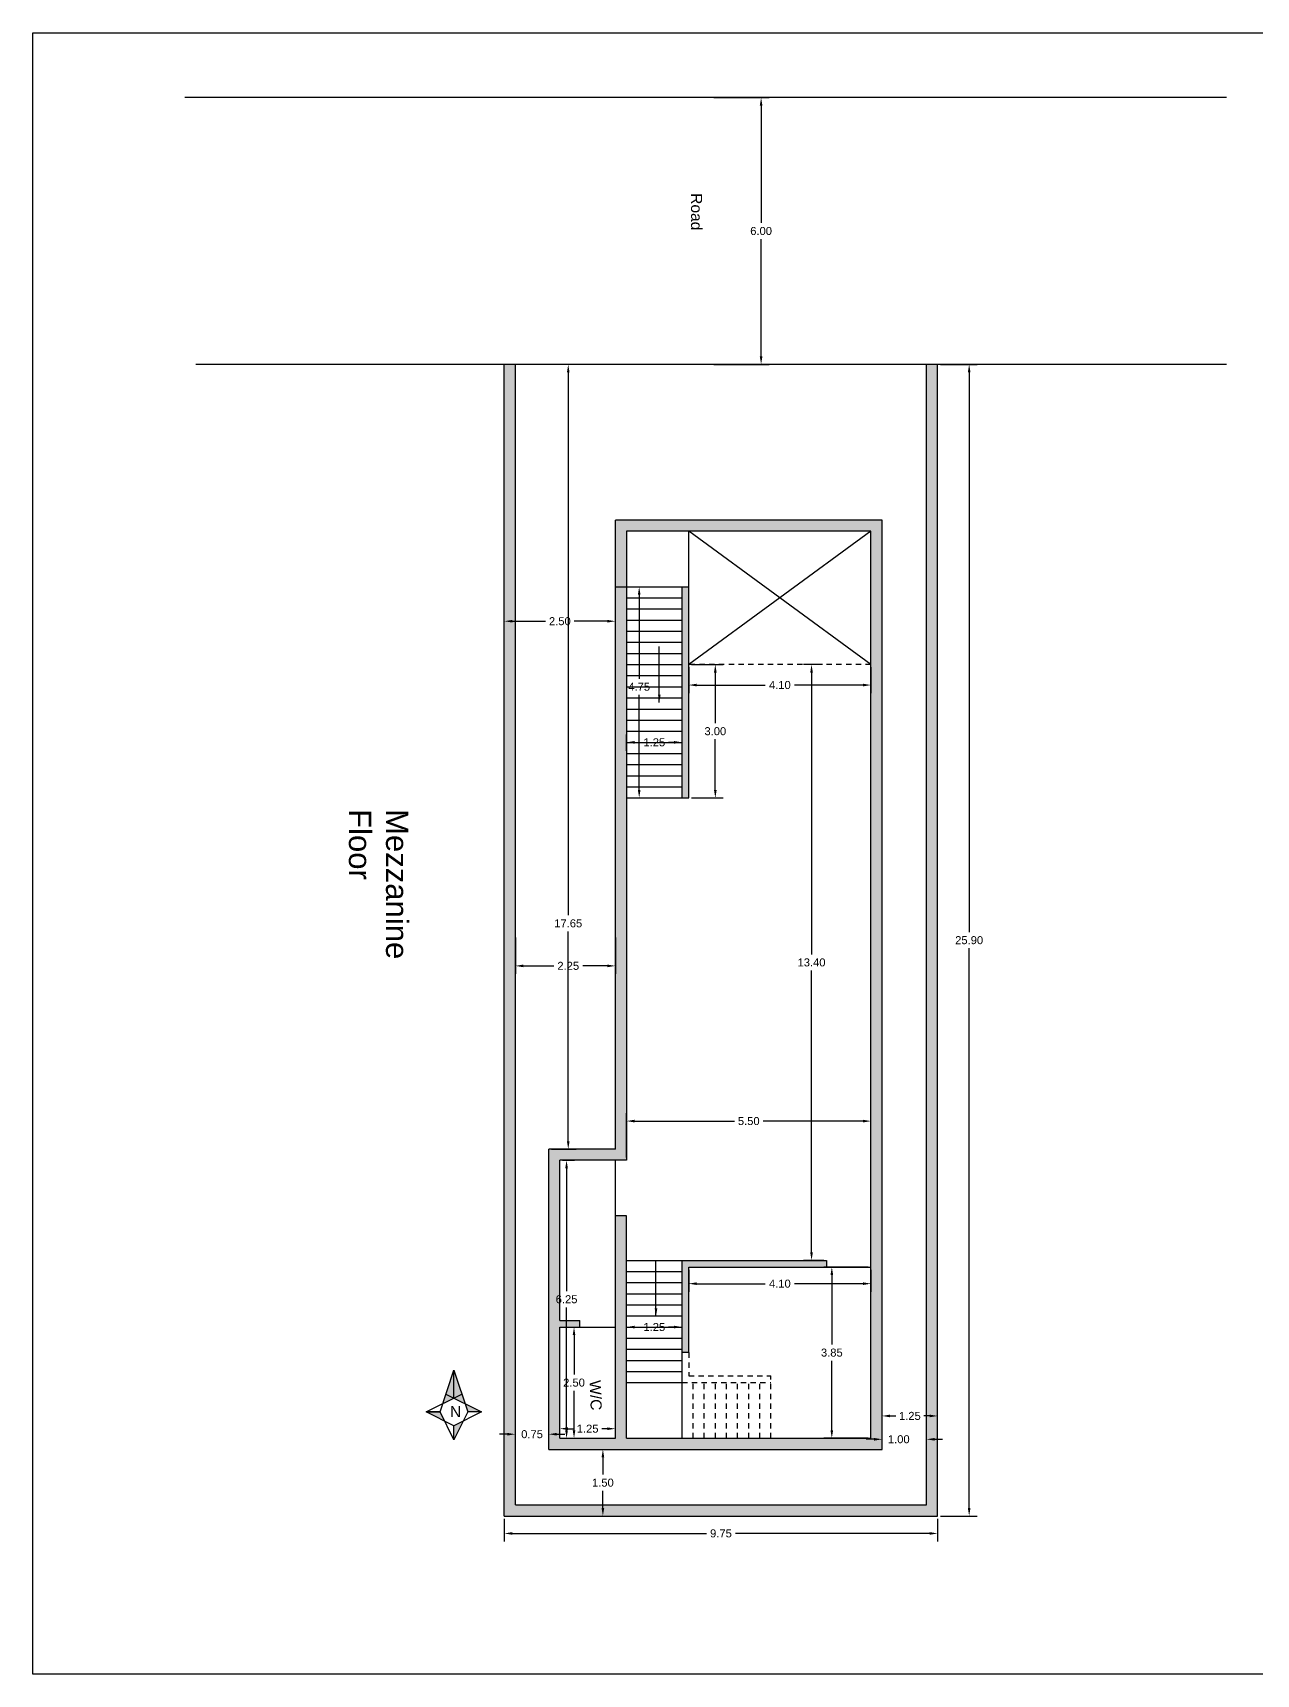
# Model space of a CAD drawing. Header units: millimetres. Extents: x 2239 to 2300, y 1619 to 1767.
# Drawn here: x 2239.02 to 2266.54, y 1686.23 to 1723.15 of the extents above; entities that cross this region are included whole.
import ezdxf

# ---------------------------------------------------------------- set-up
doc = ezdxf.new("R2010")
doc.units = ezdxf.units.MM
doc.header["$LTSCALE"] = 0.01
doc.header["$MEASUREMENT"] = 0
doc.linetypes.add('ACAD_ISO02W100', pattern=[15, 12, -3])
doc.styles.get("Standard").update_dxf_attribs({"font": 'arial.ttf'})
doc.dimstyles.get("Standard").update_dxf_attribs({"dimtxt": 0.18, "dimasz": 0.18, "dimexe": 0.18, "dimexo": 0.0625, "dimgap": 0.09, "dimtad": 0, "dimtih": 1, "dimtoh": 1, "dimzin": 0, "dimdsep": 46, "dimtxsty": 'Standard', "dimcen": 0.09, "dimadec": 0, "dimazin": 0, "dimtfac": 1, "dimtofl": 0, "dimtmove": 0, "dimatfit": 3, "dimfxl": 1, "dimtolj": 1, "dimtzin": 0, "dimarcsym": 0})

# ---------------------------------------------------------------- blocks, each defined once
blk = doc.blocks.new('*D1178')
at = {"color": 0, "linetype": 'Continuous', "lineweight": -2, "transparency": 16777216}
for p, q in [((2249.878, 1691.351), (2249.878, 1691.808)), ((2250.628, 1691.351), (2250.628, 1691.808)), ((2249.698, 1691.628), (2249.518, 1691.628)), ((2250.808, 1691.628), (2250.988, 1691.628))]:
    blk.add_line(p, q, dxfattribs=at)
at = {"color": 0, "linetype": 'Continuous', "transparency": 16777216}
for points in [[(2249.698, 1691.658), (2249.698, 1691.598), (2249.878, 1691.628)], [(2250.808, 1691.658), (2250.808, 1691.598), (2250.628, 1691.628)]]:
    blk.add_solid(points, dxfattribs=at)
at = {"layer": 'Defpoints', "color": 0, "linetype": 'Continuous', "transparency": 16777216}
for p in [(2249.878, 1691.628), (2249.878, 1691.288), (2250.628, 1691.288)]:
    blk.add_point(p, dxfattribs=at)
at = {"color": 0, "linetype": 'Continuous', "transparency": 16777216, "insert": (2250.253, 1691.628), "char_height": 0.18, "attachment_point": 5}
blk.add_mtext('\\A1;0.75', dxfattribs=at)
blk = doc.blocks.new('*D1179')
at = {"color": 0, "linetype": 'Continuous', "lineweight": -2, "transparency": 16777216}
for p, q in [((2251.141, 1691.288), (2252.026, 1691.288)), ((2251.846, 1691.108), (2251.846, 1690.72)), ((2251.846, 1689.968), (2251.846, 1690.356)), ((2251.691, 1689.788), (2252.026, 1689.788))]:
    blk.add_line(p, q, dxfattribs=at)
at = {"color": 0, "linetype": 'Continuous', "transparency": 16777216}
for points in [[(2251.816, 1691.108), (2251.876, 1691.108), (2251.846, 1691.288)], [(2251.816, 1689.968), (2251.876, 1689.968), (2251.846, 1689.788)]]:
    blk.add_solid(points, dxfattribs=at)
at = {"layer": 'Defpoints', "color": 0, "linetype": 'Continuous', "transparency": 16777216}
for p in [(2251.078, 1691.288), (2251.628, 1689.788), (2251.846, 1689.788)]:
    blk.add_point(p, dxfattribs=at)
at = {"color": 0, "linetype": 'Continuous', "transparency": 16777216, "insert": (2251.846, 1690.538), "char_height": 0.18, "attachment_point": 5}
blk.add_mtext('\\A1;1.50', dxfattribs=at)
blk = doc.blocks.new('*D1180')
at = {"color": 0, "linetype": 'Continuous', "lineweight": -2, "transparency": 16777216}
for p, q in [((2257.948, 1691.514), (2257.768, 1691.514)), ((2258.128, 1691.351), (2258.128, 1691.694)), ((2259.128, 1691.351), (2259.128, 1691.694)), ((2259.308, 1691.514), (2259.488, 1691.514))]:
    blk.add_line(p, q, dxfattribs=at)
at = {"color": 0, "linetype": 'Continuous', "transparency": 16777216}
for points in [[(2257.948, 1691.544), (2257.948, 1691.484), (2258.128, 1691.514)], [(2259.308, 1691.544), (2259.308, 1691.484), (2259.128, 1691.514)]]:
    blk.add_solid(points, dxfattribs=at)
at = {"layer": 'Defpoints', "color": 0, "linetype": 'Continuous', "transparency": 16777216}
for p in [(2259.128, 1691.514), (2258.128, 1691.288), (2259.128, 1691.288)]:
    blk.add_point(p, dxfattribs=at)
at = {"color": 0, "linetype": 'Continuous', "transparency": 16777216, "insert": (2258.503, 1691.514), "char_height": 0.18, "attachment_point": 5}
blk.add_mtext('\\A1;1.00', dxfattribs=at)
blk = doc.blocks.new('*D1188')
at = {"color": 0, "linetype": 'Continuous', "lineweight": -2, "transparency": 16777216}
for p, q in [((2249.628, 1689.726), (2249.628, 1689.217)), ((2259.378, 1689.726), (2259.378, 1689.217)), ((2249.808, 1689.397), (2254.179, 1689.397)), ((2259.198, 1689.397), (2254.828, 1689.397))]:
    blk.add_line(p, q, dxfattribs=at)
at = {"color": 0, "linetype": 'Continuous', "transparency": 16777216}
for points in [[(2249.808, 1689.427), (2249.808, 1689.367), (2249.628, 1689.397)], [(2259.198, 1689.427), (2259.198, 1689.367), (2259.378, 1689.397)]]:
    blk.add_solid(points, dxfattribs=at)
at = {"layer": 'Defpoints', "color": 0, "linetype": 'Continuous', "transparency": 16777216}
for p in [(2249.628, 1689.788), (2259.378, 1689.788), (2249.628, 1689.397)]:
    blk.add_point(p, dxfattribs=at)
at = {"color": 0, "linetype": 'Continuous', "transparency": 16777216, "insert": (2254.503, 1689.397), "char_height": 0.18, "attachment_point": 5}
blk.add_mtext('\\A1;9.75', dxfattribs=at)
blk = doc.blocks.new('*D1189')
at = {"color": 0, "linetype": 'Continuous', "lineweight": -2, "transparency": 16777216}
for p, q in [((2259.441, 1715.688), (2260.267, 1715.688)), ((2260.087, 1715.508), (2260.087, 1702.92)), ((2260.087, 1689.968), (2260.087, 1702.556)), ((2259.441, 1689.788), (2260.267, 1689.788))]:
    blk.add_line(p, q, dxfattribs=at)
at = {"color": 0, "linetype": 'Continuous', "transparency": 16777216}
for points in [[(2260.057, 1715.508), (2260.117, 1715.508), (2260.087, 1715.688)], [(2260.057, 1689.968), (2260.117, 1689.968), (2260.087, 1689.788)]]:
    blk.add_solid(points, dxfattribs=at)
at = {"layer": 'Defpoints', "color": 0, "linetype": 'Continuous', "transparency": 16777216}
for p in [(2259.378, 1715.688), (2260.087, 1715.688), (2259.378, 1689.788)]:
    blk.add_point(p, dxfattribs=at)
at = {"color": 0, "linetype": 'Continuous', "transparency": 16777216, "insert": (2260.087, 1702.738), "char_height": 0.18, "attachment_point": 5}
blk.add_mtext('\\A1;25.90', dxfattribs=at)
blk = doc.blocks.new('*D1181')
at = {"color": 0, "linetype": 'Continuous', "lineweight": -2, "transparency": 16777216}
for p, q in [((2249.628, 1709.751), (2249.628, 1710.092)), ((2249.808, 1709.912), (2250.553, 1709.912)), ((2251.948, 1709.912), (2251.203, 1709.912)), ((2252.128, 1709.751), (2252.128, 1710.092))]:
    blk.add_line(p, q, dxfattribs=at)
at = {"color": 0, "linetype": 'Continuous', "transparency": 16777216}
for points in [[(2249.808, 1709.942), (2249.808, 1709.882), (2249.628, 1709.912)], [(2251.948, 1709.942), (2251.948, 1709.882), (2252.128, 1709.912)]]:
    blk.add_solid(points, dxfattribs=at)
at = {"layer": 'Defpoints', "color": 0, "linetype": 'Continuous', "transparency": 16777216}
for p in [(2249.628, 1709.912), (2249.628, 1709.688), (2252.128, 1709.688)]:
    blk.add_point(p, dxfattribs=at)
at = {"color": 0, "linetype": 'Continuous', "transparency": 16777216, "insert": (2250.878, 1709.912), "char_height": 0.18, "attachment_point": 5}
blk.add_mtext('\\A1;2.50', dxfattribs=at)
blk = doc.blocks.new('*D1182')
at = {"color": 0, "linetype": 'Continuous', "lineweight": -2, "transparency": 16777216}
for p, q in [((2252.378, 1707.001), (2252.378, 1707.368)), ((2253.628, 1707.001), (2253.628, 1707.368)), ((2252.558, 1707.188), (2252.687, 1707.188)), ((2253.448, 1707.188), (2253.319, 1707.188))]:
    blk.add_line(p, q, dxfattribs=at)
at = {"color": 0, "linetype": 'Continuous', "transparency": 16777216}
for points in [[(2252.558, 1707.218), (2252.558, 1707.158), (2252.378, 1707.188)], [(2253.448, 1707.218), (2253.448, 1707.158), (2253.628, 1707.188)]]:
    blk.add_solid(points, dxfattribs=at)
at = {"layer": 'Defpoints', "color": 0, "linetype": 'Continuous', "transparency": 16777216}
for p in [(2252.378, 1706.938), (2253.628, 1707.188), (2253.628, 1706.938)]:
    blk.add_point(p, dxfattribs=at)
at = {"color": 0, "linetype": 'Continuous', "transparency": 16777216, "insert": (2253.003, 1707.188), "char_height": 0.18, "attachment_point": 5}
blk.add_mtext('\\A1;1.25', dxfattribs=at)
blk = doc.blocks.new('*D1183')
at = {"color": 0, "linetype": 'Continuous', "lineweight": -2, "transparency": 16777216}
for p, q in [((2252.58, 1710.688), (2252.843, 1710.688)), ((2252.663, 1710.508), (2252.663, 1708.62)), ((2252.663, 1706.118), (2252.663, 1708.257)), ((2252.441, 1705.938), (2252.843, 1705.938))]:
    blk.add_line(p, q, dxfattribs=at)
at = {"color": 0, "linetype": 'Continuous', "transparency": 16777216}
for points in [[(2252.633, 1710.508), (2252.693, 1710.508), (2252.663, 1710.688)], [(2252.633, 1706.118), (2252.693, 1706.118), (2252.663, 1705.938)]]:
    blk.add_solid(points, dxfattribs=at)
at = {"layer": 'Defpoints', "color": 0, "linetype": 'Continuous', "transparency": 16777216}
for p in [(2252.517, 1710.688), (2252.378, 1705.938), (2252.663, 1705.938)]:
    blk.add_point(p, dxfattribs=at)
at = {"color": 0, "linetype": 'Continuous', "transparency": 16777216, "insert": (2252.663, 1708.438), "char_height": 0.18, "attachment_point": 5}
blk.add_mtext('\\A1;4.75', dxfattribs=at)
blk = doc.blocks.new('*D1184')
at = {"color": 0, "linetype": 'Continuous', "lineweight": -2, "transparency": 16777216}
for p, q in [((2251.579, 1715.688), (2250.887, 1715.688)), ((2251.067, 1715.508), (2251.067, 1703.298)), ((2251.067, 1698.218), (2251.067, 1702.935)), ((2250.691, 1698.038), (2251.247, 1698.038))]:
    blk.add_line(p, q, dxfattribs=at)
at = {"color": 0, "linetype": 'Continuous', "transparency": 16777216}
for points in [[(2251.037, 1715.508), (2251.097, 1715.508), (2251.067, 1715.688)], [(2251.037, 1698.218), (2251.097, 1698.218), (2251.067, 1698.038)]]:
    blk.add_solid(points, dxfattribs=at)
at = {"layer": 'Defpoints', "color": 0, "linetype": 'Continuous', "transparency": 16777216}
for p in [(2251.067, 1715.688), (2251.641, 1715.688), (2250.628, 1698.038)]:
    blk.add_point(p, dxfattribs=at)
at = {"color": 0, "linetype": 'Continuous', "transparency": 16777216, "insert": (2251.067, 1703.117), "char_height": 0.18, "attachment_point": 5}
blk.add_mtext('\\A1;17.65', dxfattribs=at)
blk = doc.blocks.new('*D1190')
at = {"color": 0, "linetype": 'Continuous', "lineweight": -2, "transparency": 16777216}
for p, q in [((2250.878, 1691.601), (2250.878, 1691.932)), ((2251.058, 1691.752), (2251.187, 1691.752)), ((2251.948, 1691.752), (2251.819, 1691.752)), ((2252.128, 1691.601), (2252.128, 1691.932))]:
    blk.add_line(p, q, dxfattribs=at)
at = {"color": 0, "linetype": 'Continuous', "transparency": 16777216}
for points in [[(2251.058, 1691.782), (2251.058, 1691.722), (2250.878, 1691.752)], [(2251.948, 1691.782), (2251.948, 1691.722), (2252.128, 1691.752)]]:
    blk.add_solid(points, dxfattribs=at)
at = {"layer": 'Defpoints', "color": 0, "linetype": 'Continuous', "transparency": 16777216}
for p in [(2250.878, 1691.752), (2250.878, 1691.538), (2252.128, 1691.538)]:
    blk.add_point(p, dxfattribs=at)
at = {"color": 0, "linetype": 'Continuous', "transparency": 16777216, "insert": (2251.503, 1691.752), "char_height": 0.18, "attachment_point": 5}
blk.add_mtext('\\A1;1.25', dxfattribs=at)
blk = doc.blocks.new('*D1185')
at = {"color": 0, "linetype": 'Continuous', "lineweight": -2, "transparency": 16777216}
for p, q in [((2250.941, 1697.788), (2251.209, 1697.788)), ((2251.029, 1697.608), (2251.029, 1694.845)), ((2251.029, 1691.718), (2251.029, 1694.481)), ((2250.941, 1691.538), (2251.209, 1691.538))]:
    blk.add_line(p, q, dxfattribs=at)
at = {"color": 0, "linetype": 'Continuous', "transparency": 16777216}
for points in [[(2250.999, 1697.608), (2251.059, 1697.608), (2251.029, 1697.788)], [(2250.999, 1691.718), (2251.059, 1691.718), (2251.029, 1691.538)]]:
    blk.add_solid(points, dxfattribs=at)
at = {"layer": 'Defpoints', "color": 0, "linetype": 'Continuous', "transparency": 16777216}
for p in [(2250.878, 1697.788), (2251.029, 1697.788), (2250.878, 1691.538)]:
    blk.add_point(p, dxfattribs=at)
at = {"color": 0, "linetype": 'Continuous', "transparency": 16777216, "insert": (2251.029, 1694.663), "char_height": 0.18, "attachment_point": 5}
blk.add_mtext('\\A1;6.25', dxfattribs=at)
blk = doc.blocks.new('*D1186')
at = {"color": 0, "lineweight": -2, "transparency": 16777216}
for p, q in [((2258.128, 1691.351), (2258.128, 1692.219)), ((2259.378, 1691.351), (2259.378, 1692.219)), ((2258.308, 1692.039), (2258.437, 1692.039)), ((2259.198, 1692.039), (2259.069, 1692.039))]:
    blk.add_line(p, q, dxfattribs=at)
at = {"color": 0, "transparency": 16777216}
for points in [[(2258.308, 1692.069), (2258.308, 1692.009), (2258.128, 1692.039)], [(2259.198, 1692.069), (2259.198, 1692.009), (2259.378, 1692.039)]]:
    blk.add_solid(points, dxfattribs=at)
at = {"layer": 'Defpoints', "color": 0, "transparency": 16777216}
for p in [(2259.378, 1692.039), (2258.128, 1691.288), (2259.378, 1691.288)]:
    blk.add_point(p, dxfattribs=at)
at = {"color": 0, "transparency": 16777216, "insert": (2258.753, 1692.039), "char_height": 0.18, "attachment_point": 5}
blk.add_mtext('\\A1;1.25', dxfattribs=at)
blk = doc.blocks.new('*D1191')
at = {"color": 0, "lineweight": -2, "transparency": 16777216}
for p, q in [((2249.878, 1702.801), (2249.878, 1701.981)), ((2252.128, 1702.801), (2252.128, 1701.981)), ((2250.058, 1702.161), (2250.741, 1702.161)), ((2251.948, 1702.161), (2251.393, 1702.161))]:
    blk.add_line(p, q, dxfattribs=at)
at = {"color": 0, "transparency": 16777216}
for points in [[(2250.058, 1702.191), (2250.058, 1702.131), (2249.878, 1702.161)], [(2251.948, 1702.191), (2251.948, 1702.131), (2252.128, 1702.161)]]:
    blk.add_solid(points, dxfattribs=at)
at = {"layer": 'Defpoints', "color": 0, "transparency": 16777216}
for p in [(2249.878, 1702.863), (2252.128, 1702.863), (2252.128, 1702.161)]:
    blk.add_point(p, dxfattribs=at)
at = {"color": 0, "transparency": 16777216, "insert": (2251.067, 1702.161), "char_height": 0.18, "attachment_point": 5}
blk.add_mtext('\\A1;2.25', dxfattribs=at)
blk = doc.blocks.new('*D1192')
at = {"color": 0, "lineweight": -2, "transparency": 16777216}
for p, q in [((2250.941, 1694.038), (2251.377, 1694.038)), ((2251.197, 1693.858), (2251.197, 1692.97)), ((2251.197, 1691.718), (2251.197, 1692.606)), ((2250.941, 1691.538), (2251.377, 1691.538))]:
    blk.add_line(p, q, dxfattribs=at)
at = {"color": 0, "transparency": 16777216}
for points in [[(2251.167, 1693.858), (2251.227, 1693.858), (2251.197, 1694.038)], [(2251.167, 1691.718), (2251.227, 1691.718), (2251.197, 1691.538)]]:
    blk.add_solid(points, dxfattribs=at)
at = {"layer": 'Defpoints', "color": 0, "transparency": 16777216}
for p in [(2250.878, 1694.038), (2250.878, 1691.538), (2251.197, 1691.538)]:
    blk.add_point(p, dxfattribs=at)
at = {"color": 0, "transparency": 16777216, "insert": (2251.197, 1692.788), "char_height": 0.18, "attachment_point": 5}
blk.add_mtext('\\A1;2.50', dxfattribs=at)
blk = doc.blocks.new('*D1193')
at = {"color": 0, "lineweight": -2, "transparency": 16777216}
for p, q in [((2253.778, 1708.876), (2253.778, 1708.297)), ((2257.878, 1708.876), (2257.878, 1708.297)), ((2253.958, 1708.477), (2255.501, 1708.477)), ((2257.698, 1708.477), (2256.155, 1708.477))]:
    blk.add_line(p, q, dxfattribs=at)
at = {"color": 0, "transparency": 16777216}
for points in [[(2253.958, 1708.507), (2253.958, 1708.447), (2253.778, 1708.477)], [(2257.698, 1708.507), (2257.698, 1708.447), (2257.878, 1708.477)]]:
    blk.add_solid(points, dxfattribs=at)
at = {"layer": 'Defpoints', "color": 0, "transparency": 16777216}
for p in [(2253.778, 1708.938), (2257.878, 1708.938), (2257.878, 1708.477)]:
    blk.add_point(p, dxfattribs=at)
at = {"color": 0, "transparency": 16777216, "insert": (2255.828, 1708.477), "char_height": 0.18, "attachment_point": 5}
blk.add_mtext('\\A1;4.10', dxfattribs=at)
blk = doc.blocks.new('*D1187')
at = {"color": 0, "linetype": 'Continuous', "lineweight": -2, "transparency": 16777216}
for p, q in [((2252.378, 1693.851), (2252.378, 1694.218)), ((2252.558, 1694.038), (2252.687, 1694.038)), ((2253.448, 1694.038), (2253.319, 1694.038)), ((2253.628, 1693.851), (2253.628, 1694.218))]:
    blk.add_line(p, q, dxfattribs=at)
at = {"color": 0, "linetype": 'Continuous', "transparency": 16777216}
for points in [[(2252.558, 1694.068), (2252.558, 1694.008), (2252.378, 1694.038)], [(2253.448, 1694.068), (2253.448, 1694.008), (2253.628, 1694.038)]]:
    blk.add_solid(points, dxfattribs=at)
at = {"layer": 'Defpoints', "color": 0, "linetype": 'Continuous', "transparency": 16777216}
for p in [(2253.628, 1694.038), (2252.378, 1693.788), (2253.628, 1693.788)]:
    blk.add_point(p, dxfattribs=at)
at = {"color": 0, "linetype": 'Continuous', "transparency": 16777216, "insert": (2253.003, 1694.038), "char_height": 0.18, "attachment_point": 5}
blk.add_mtext('\\A1;1.25', dxfattribs=at)
blk = doc.blocks.new('*D1194')
at = {"color": 0, "lineweight": -2, "transparency": 16777216}
for p, q in [((2253.841, 1708.938), (2254.556, 1708.938)), ((2254.376, 1708.758), (2254.376, 1707.62)), ((2254.376, 1706.118), (2254.376, 1707.256)), ((2253.841, 1705.938), (2254.556, 1705.938))]:
    blk.add_line(p, q, dxfattribs=at)
at = {"color": 0, "transparency": 16777216}
for points in [[(2254.346, 1708.758), (2254.406, 1708.758), (2254.376, 1708.938)], [(2254.346, 1706.118), (2254.406, 1706.118), (2254.376, 1705.938)]]:
    blk.add_solid(points, dxfattribs=at)
at = {"layer": 'Defpoints', "color": 0, "transparency": 16777216}
for p in [(2253.778, 1708.938), (2254.376, 1708.938), (2253.778, 1705.938)]:
    blk.add_point(p, dxfattribs=at)
at = {"color": 0, "transparency": 16777216, "insert": (2254.376, 1707.438), "char_height": 0.18, "attachment_point": 5}
blk.add_mtext('\\A1;3.00', dxfattribs=at)
blk = doc.blocks.new('*D1195')
at = {"color": 0, "lineweight": -2, "transparency": 16777216}
for p, q in [((2252.378, 1697.851), (2252.378, 1698.85)), ((2257.878, 1697.851), (2257.878, 1698.85)), ((2252.558, 1698.67), (2254.805, 1698.67)), ((2257.698, 1698.67), (2255.452, 1698.67))]:
    blk.add_line(p, q, dxfattribs=at)
at = {"color": 0, "transparency": 16777216}
for points in [[(2252.558, 1698.7), (2252.558, 1698.64), (2252.378, 1698.67)], [(2257.698, 1698.7), (2257.698, 1698.64), (2257.878, 1698.67)]]:
    blk.add_solid(points, dxfattribs=at)
at = {"layer": 'Defpoints', "color": 0, "transparency": 16777216}
for p in [(2257.878, 1698.67), (2252.378, 1697.788), (2257.878, 1697.788)]:
    blk.add_point(p, dxfattribs=at)
at = {"color": 0, "transparency": 16777216, "insert": (2255.128, 1698.67), "char_height": 0.18, "attachment_point": 5}
blk.add_mtext('\\A1;5.50', dxfattribs=at)
blk = doc.blocks.new('*D1196')
at = {"color": 0, "lineweight": -2, "transparency": 16777216}
for p, q in [((2256.785, 1708.938), (2256.361, 1708.938)), ((2256.541, 1708.758), (2256.541, 1702.42)), ((2256.541, 1695.718), (2256.541, 1702.056)), ((2256.816, 1695.538), (2256.361, 1695.538))]:
    blk.add_line(p, q, dxfattribs=at)
at = {"color": 0, "transparency": 16777216}
for points in [[(2256.511, 1708.758), (2256.571, 1708.758), (2256.541, 1708.938)], [(2256.511, 1695.718), (2256.571, 1695.718), (2256.541, 1695.538)]]:
    blk.add_solid(points, dxfattribs=at)
at = {"layer": 'Defpoints', "color": 0, "transparency": 16777216}
for p in [(2256.848, 1708.938), (2256.541, 1695.538), (2256.878, 1695.538)]:
    blk.add_point(p, dxfattribs=at)
at = {"color": 0, "transparency": 16777216, "insert": (2256.541, 1702.238), "char_height": 0.18, "attachment_point": 5}
blk.add_mtext('\\A1;13.40', dxfattribs=at)
blk = doc.blocks.new('*D1197')
at = {"color": 0, "lineweight": -2, "transparency": 16777216}
for p, q in [((2257.816, 1695.388), (2256.817, 1695.388)), ((2256.997, 1695.208), (2256.997, 1693.645)), ((2256.997, 1691.718), (2256.997, 1693.281)), ((2257.816, 1691.538), (2256.817, 1691.538))]:
    blk.add_line(p, q, dxfattribs=at)
at = {"color": 0, "transparency": 16777216}
for points in [[(2256.967, 1695.208), (2257.027, 1695.208), (2256.997, 1695.388)], [(2256.967, 1691.718), (2257.027, 1691.718), (2256.997, 1691.538)]]:
    blk.add_solid(points, dxfattribs=at)
at = {"layer": 'Defpoints', "color": 0, "transparency": 16777216}
for p in [(2257.878, 1695.388), (2256.997, 1691.538), (2257.878, 1691.538)]:
    blk.add_point(p, dxfattribs=at)
at = {"color": 0, "transparency": 16777216, "insert": (2256.997, 1693.463), "char_height": 0.18, "attachment_point": 5}
blk.add_mtext('\\A1;3.85', dxfattribs=at)
blk = doc.blocks.new('*D1198')
at = {"color": 0, "lineweight": -2, "transparency": 16777216}
for p, q in [((2253.778, 1695.326), (2253.778, 1694.834)), ((2257.878, 1695.326), (2257.878, 1694.834)), ((2253.958, 1695.014), (2255.501, 1695.014)), ((2257.698, 1695.014), (2256.155, 1695.014))]:
    blk.add_line(p, q, dxfattribs=at)
at = {"color": 0, "transparency": 16777216}
for points in [[(2253.958, 1695.044), (2253.958, 1694.984), (2253.778, 1695.014)], [(2257.698, 1695.044), (2257.698, 1694.984), (2257.878, 1695.014)]]:
    blk.add_solid(points, dxfattribs=at)
at = {"layer": 'Defpoints', "color": 0, "transparency": 16777216}
for p in [(2253.778, 1695.388), (2257.878, 1695.388), (2253.778, 1695.014)]:
    blk.add_point(p, dxfattribs=at)
at = {"color": 0, "transparency": 16777216, "insert": (2255.828, 1695.014), "char_height": 0.18, "attachment_point": 5}
blk.add_mtext('\\A1;4.10', dxfattribs=at)
blk = doc.blocks.new('*D1199')
at = {"color": 0, "lineweight": -2, "transparency": 16777216}
for p, q in [((2254.346, 1721.688), (2255.586, 1721.688)), ((2255.406, 1721.508), (2255.406, 1718.87)), ((2255.406, 1715.868), (2255.406, 1718.506)), ((2254.346, 1715.688), (2255.586, 1715.688))]:
    blk.add_line(p, q, dxfattribs=at)
at = {"color": 0, "transparency": 16777216}
for points in [[(2255.376, 1721.508), (2255.436, 1721.508), (2255.406, 1721.688)], [(2255.376, 1715.868), (2255.436, 1715.868), (2255.406, 1715.688)]]:
    blk.add_solid(points, dxfattribs=at)
at = {"layer": 'Defpoints', "color": 0, "transparency": 16777216}
for p in [(2254.284, 1721.688), (2255.406, 1721.688), (2254.284, 1715.688)]:
    blk.add_point(p, dxfattribs=at)
at = {"color": 0, "transparency": 16777216, "insert": (2255.406, 1718.688), "char_height": 0.18, "attachment_point": 5}
blk.add_mtext('\\A1;6.00', dxfattribs=at)

msp = doc.modelspace()

# ---------------------------------------------------------------- hatches: boundary and pattern name
h = msp.add_hatch(color=256)
h.dxf.hatch_style = 1
h.paths.add_polyline_path([(2259.378, 1715.688), (2259.128, 1715.688), (2259.128, 1690.038), (2249.878, 1690.038), (2249.878, 1715.688), (2249.628, 1715.688), (2249.628, 1689.788), (2259.378, 1689.788)])
at = {"true_color": 0x4554a5}
h = msp.add_hatch(color=175, dxfattribs=at)
h.dxf.hatch_style = 1
h.paths.add_polyline_path([(2253.628, 1695.538), (2253.628, 1693.463), (2253.778, 1693.463), (2253.778, 1695.388), (2256.878, 1695.388), (2256.878, 1695.538)], flags=17)
h.paths.add_polyline_path([(2252.128, 1691.538), (2250.878, 1691.538), (2250.878, 1694.038), (2251.328, 1694.038), (2251.328, 1694.188), (2250.878, 1694.188), (2250.878, 1697.788), (2252.378, 1697.788), (2252.378, 1710.688), (2252.128, 1710.688), (2252.128, 1698.038), (2250.628, 1698.038), (2250.628, 1691.288), (2258.128, 1691.288), (2258.128, 1712.188), (2252.128, 1712.188), (2252.128, 1710.688), (2252.378, 1710.688), (2252.378, 1711.938), (2257.878, 1711.938), (2257.878, 1691.538), (2252.378, 1691.538), (2252.378, 1696.538), (2252.128, 1696.538)])
h.paths.add_polyline_path([(2253.778, 1710.688), (2253.628, 1710.688), (2253.628, 1705.938), (2253.778, 1705.938)], flags=17)
h.paths.add_polyline_path([(2251.403, 1692.899), (2251.435, 1692.096), (2251.95, 1692.116), (2251.918, 1692.919)], flags=25)
at = {"linetype": 'Continuous'}
h = msp.add_hatch(color=256, dxfattribs=at)
h.dxf.hatch_style = 1
h.paths.add_polyline_path([(2248.494, 1693.066), (2248.494, 1692.441), (2248.673, 1692.53)])
h.paths.add_polyline_path([(2248.494, 1693.066), (2248.316, 1692.53), (2248.494, 1692.441)])
h.paths.add_polyline_path([(2248.673, 1692.53), (2248.494, 1692.441), (2248.744, 1692.316)])
h.paths.add_polyline_path([(2248.494, 1692.441), (2248.316, 1692.53), (2248.244, 1692.316)])
h.paths.add_polyline_path([(2248.744, 1692.316), (2248.807, 1692.128), (2249.119, 1692.128)])
h.paths.add_polyline_path([(2248.703, 1691.92), (2248.494, 1691.816), (2248.494, 1691.503)])
h.paths.add_polyline_path([(2248.182, 1692.128), (2247.869, 1692.128), (2248.286, 1691.92)])

# ---------------------------------------------------------------- linework, layer by layer
for p, q in [((2265.878, 1721.688), (2242.442, 1721.688)), ((2265.878, 1715.688), (2242.689, 1715.688)), ((2249.628, 1689.788), (2249.628, 1715.688)), ((2249.878, 1690.038), (2249.878, 1715.688)), ((2259.128, 1690.038), (2259.128, 1715.688)), ((2259.378, 1689.788), (2259.378, 1715.688)), ((2249.878, 1690.038), (2259.128, 1690.038)), ((2249.628, 1689.788), (2259.378, 1689.788))]:
    msp.add_line(p, q)
at = {"color": 175, "linetype": 'Continuous', "true_color": 0x4554a5}
for p, q in [((2252.128, 1698.038), (2252.128, 1712.188)), ((2252.378, 1711.938), (2252.378, 1697.788)), ((2253.778, 1705.938), (2253.778, 1711.938)), ((2252.128, 1710.688), (2253.778, 1710.688)), ((2253.628, 1705.938), (2253.628, 1710.688)), ((2252.378, 1710.438), (2253.628, 1710.438)), ((2252.378, 1710.188), (2253.628, 1710.188)), ((2252.378, 1709.938), (2253.628, 1709.938)), ((2252.378, 1709.688), (2253.628, 1709.688)), ((2252.378, 1709.438), (2253.628, 1709.438)), ((2252.378, 1709.188), (2253.628, 1709.188)), ((2252.378, 1708.938), (2253.628, 1708.938)), ((2252.378, 1708.688), (2253.628, 1708.688)), ((2252.378, 1708.438), (2253.628, 1708.438)), ((2252.378, 1708.188), (2253.628, 1708.188)), ((2252.378, 1707.938), (2253.628, 1707.938)), ((2252.378, 1707.688), (2253.628, 1707.688)), ((2252.378, 1707.438), (2253.628, 1707.438)), ((2252.378, 1707.188), (2253.628, 1707.188)), ((2252.378, 1706.938), (2253.628, 1706.938)), ((2252.378, 1706.688), (2253.628, 1706.688)), ((2252.378, 1706.438), (2253.628, 1706.438)), ((2252.378, 1706.188), (2253.628, 1706.188)), ((2252.378, 1705.938), (2253.778, 1705.938)), ((2252.128, 1698.038), (2250.628, 1698.038)), ((2252.378, 1697.788), (2250.878, 1697.788)), ((2252.378, 1695.538), (2256.878, 1695.538)), ((2253.628, 1691.538), (2253.628, 1695.538)), ((2252.378, 1695.288), (2253.628, 1695.288)), ((2252.378, 1695.038), (2253.628, 1695.038)), ((2252.378, 1694.788), (2253.628, 1694.788)), ((2252.378, 1694.538), (2253.628, 1694.538)), ((2252.378, 1694.288), (2253.628, 1694.288)), ((2252.378, 1694.038), (2253.628, 1694.038)), ((2252.378, 1693.788), (2253.628, 1693.788)), ((2252.378, 1693.538), (2253.628, 1693.538)), ((2252.378, 1693.288), (2253.628, 1693.288)), ((2252.378, 1693.038), (2253.628, 1693.038)), ((2252.378, 1692.788), (2253.628, 1692.788)), ((2252.378, 1691.538), (2253.778, 1691.538))]:
    msp.add_line(p, q, dxfattribs=at)
at = {"color": 175, "true_color": 0x4554a5}
for p, q in [((2258.128, 1712.188), (2252.128, 1712.188)), ((2258.128, 1691.288), (2258.128, 1712.188)), ((2257.878, 1711.938), (2252.378, 1711.938)), ((2257.878, 1691.538), (2257.878, 1711.938)), ((2250.628, 1691.288), (2250.628, 1698.038)), ((2250.878, 1694.188), (2250.878, 1697.788)), ((2252.128, 1691.538), (2252.128, 1697.788)), ((2252.378, 1696.538), (2252.128, 1696.538)), ((2252.378, 1691.538), (2252.378, 1696.538)), ((2256.878, 1695.538), (2256.878, 1695.388)), ((2253.778, 1693.463), (2253.778, 1695.388)), ((2253.778, 1695.388), (2257.878, 1695.388)), ((2250.878, 1694.188), (2251.328, 1694.188)), ((2250.878, 1694.038), (2252.128, 1694.038)), ((2250.878, 1691.538), (2250.878, 1694.038)), ((2251.328, 1694.038), (2251.328, 1694.188)), ((2253.778, 1693.463), (2253.628, 1693.463)), ((2250.878, 1691.538), (2252.128, 1691.538)), ((2252.378, 1691.538), (2257.878, 1691.538)), ((2250.628, 1691.288), (2258.128, 1691.288))]:
    msp.add_line(p, q, dxfattribs=at)
at = {"color": 251, "true_color": 0x636466}
for p, q in [((2257.878, 1708.938), (2253.778, 1711.938)), ((2257.878, 1711.938), (2253.778, 1708.938))]:
    msp.add_line(p, q, dxfattribs=at)
at = {"color": 175, "linetype": 'ACAD_ISO02W100', "true_color": 0x4554a5}
for p, q in [((2257.878, 1708.938), (2253.778, 1708.938)), ((2253.778, 1693.463), (2253.778, 1692.938)), ((2253.778, 1692.938), (2255.628, 1692.938)), ((2255.628, 1691.538), (2255.628, 1692.938)), ((2253.628, 1692.788), (2255.628, 1692.788)), ((2253.878, 1691.538), (2253.878, 1692.788)), ((2254.128, 1691.538), (2254.128, 1692.788)), ((2254.378, 1691.538), (2254.378, 1692.788)), ((2254.628, 1691.538), (2254.628, 1692.788)), ((2254.878, 1691.538), (2254.878, 1692.788)), ((2255.128, 1691.538), (2255.128, 1692.788)), ((2255.378, 1691.538), (2255.378, 1692.788))]:
    msp.add_line(p, q, dxfattribs=at)
at = {"linetype": 'Continuous'}
for p, q in [((2248.182, 1692.128), (2248.494, 1693.066)), ((2248.494, 1692.441), (2248.494, 1693.066)), ((2248.494, 1693.066), (2248.807, 1692.128)), ((2247.869, 1692.128), (2248.673, 1692.53)), ((2248.316, 1692.53), (2249.119, 1692.128)), ((2248.182, 1692.128), (2247.869, 1692.128)), ((2247.869, 1692.128), (2248.182, 1692.128)), ((2248.494, 1691.816), (2247.869, 1692.128)), ((2248.494, 1691.503), (2248.182, 1692.128)), ((2249.119, 1692.128), (2248.494, 1691.816)), ((2248.807, 1692.128), (2248.494, 1691.503)), ((2249.119, 1692.128), (2248.807, 1692.128)), ((2248.494, 1691.503), (2248.494, 1691.816))]:
    msp.add_line(p, q, dxfattribs=at)
msp.add_lwpolyline([(2291.898, 1686.232), (2239.02, 1686.232), (2239.02, 1723.145), (2291.898, 1723.145)], close=True)

# ---------------------------------------------------------------- texts
at = {"color": 240, "linetype": 'Continuous', "true_color": 0xed1f24, "attachment_point": 1}
for s, insert, char_height, rotation in [('{\\C0;Road}', (2254.08, 1719.538), 0.25, 270), ('{\\C0;Mezzanine Floor }', (2247.467, 1705.687), 0.5, 270), ('{\\C0;W/C}', (2251.796, 1692.848), 0.25, 272.2804)]:
    msp.add_mtext_dynamic_manual_height_columns(s, width=4.4858, gutter_width=12.5, heights=[0], dxfattribs=dict(at, insert=insert, char_height=char_height, rotation=rotation))
at = {"linetype": 'Continuous', "insert": (2248.406, 1692.262), "char_height": 0.25, "attachment_point": 1}
msp.add_mtext_dynamic_manual_height_columns('N', width=0.24493, gutter_width=31.25, heights=[0], dxfattribs=at)

# ---------------------------------------------------------------- dimensions: what is measured, and where the dimension line sits
at = {"color": 251, "true_color": 0x636466}
for base, p1, p2, picture, middle in [((2255.406, 1721.688), (2254.284, 1715.688), (2254.284, 1721.688), '*D1199', (2255.406, 1718.688)), ((2254.376, 1708.938), (2253.778, 1705.938), (2253.778, 1708.938), '*D1194', (2254.376, 1707.438)), ((2256.541, 1695.538), (2256.848, 1708.938), (2256.878, 1695.538), '*D1196', (2256.541, 1702.238)), ((2256.997, 1691.538), (2257.878, 1695.388), (2257.878, 1691.538), '*D1197', (2256.997, 1693.463)), ((2251.197, 1691.538), (2250.878, 1694.038), (2250.878, 1691.538), '*D1192', (2251.197, 1692.788))]:
    dim = msp.add_linear_dim(base=base, p1=p1, p2=p2, angle=90, dimstyle='Standard', dxfattribs=at)
    dim.commit()
    dim.dimension.update_dxf_attribs({"geometry": picture, "text_midpoint": middle})
at = {"color": 251, "linetype": 'Continuous', "true_color": 0x636466}
for base, p1, p2, picture, middle in [((2251.067, 1715.688), (2250.628, 1698.038), (2251.641, 1715.688), '*D1184', (2251.067, 1703.117)), ((2252.663, 1705.938), (2252.517, 1710.688), (2252.378, 1705.938), '*D1183', (2252.663, 1708.438))]:
    dim = msp.add_linear_dim(base=base, p1=p1, p2=p2, angle=90, dimstyle='Standard', dxfattribs=at)
    dim.commit()
    dim.dimension.update_dxf_attribs({"geometry": picture, "text_midpoint": middle, "dimtype": 160})
for base, p1, p2, angle, picture, middle in [((2260.087, 1715.688), (2259.378, 1689.788), (2259.378, 1715.688), 90, '*D1189', (2260.087, 1702.738)), ((2253.628, 1707.188), (2252.378, 1706.938), (2253.628, 1706.938), 180, '*D1182', (2253.003, 1707.188)), ((2251.029, 1697.788), (2250.878, 1691.538), (2250.878, 1697.788), 90, '*D1185', (2251.029, 1694.663)), ((2253.628, 1694.038), (2252.378, 1693.788), (2253.628, 1693.788), 180, '*D1187', (2253.003, 1694.038)), ((2251.846, 1689.788), (2251.078, 1691.288), (2251.628, 1689.788), 90, '*D1179', (2251.846, 1690.538))]:
    dim = msp.add_linear_dim(base=base, p1=p1, p2=p2, angle=angle, dimstyle='Standard', dxfattribs=at)
    dim.commit()
    dim.dimension.update_dxf_attribs({"geometry": picture, "text_midpoint": middle})
for base, p1, p2, picture, middle in [((2249.628, 1709.912), (2252.128, 1709.688), (2249.628, 1709.688), '*D1181', (2250.878, 1709.912)), ((2249.878, 1691.628), (2250.628, 1691.288), (2249.878, 1691.288), '*D1178', (2250.253, 1691.628)), ((2250.878, 1691.752), (2252.128, 1691.538), (2250.878, 1691.538), '*D1190', (2251.503, 1691.752)), ((2249.628, 1689.397), (2259.378, 1689.788), (2249.628, 1689.788), '*D1188', (2254.503, 1689.397))]:
    dim = msp.add_linear_dim(base=base, p1=p1, p2=p2, dimstyle='Standard', dxfattribs=at)
    dim.commit()
    dim.dimension.update_dxf_attribs({"geometry": picture, "text_midpoint": middle})
at = {"color": 251, "true_color": 0x636466}
for base, p1, p2, picture, middle in [((2257.878, 1708.477), (2253.778, 1708.938), (2257.878, 1708.938), '*D1193', (2255.828, 1708.477)), ((2257.878, 1698.67), (2252.378, 1697.788), (2257.878, 1697.788), '*D1195', (2255.128, 1698.67)), ((2253.778, 1695.014), (2257.878, 1695.388), (2253.778, 1695.388), '*D1198', (2255.828, 1695.014)), ((2259.378, 1692.039), (2258.128, 1691.288), (2259.378, 1691.288), '*D1186', (2258.753, 1692.039))]:
    dim = msp.add_linear_dim(base=base, p1=p1, p2=p2, dimstyle='Standard', dxfattribs=at)
    dim.commit()
    dim.dimension.update_dxf_attribs({"geometry": picture, "text_midpoint": middle})
dim = msp.add_linear_dim(base=(2252.128, 1702.161), p1=(2249.878, 1702.863), p2=(2252.128, 1702.863), dimstyle='Standard', dxfattribs=at)
dim.commit()
dim.dimension.update_dxf_attribs({"geometry": '*D1191', "text_midpoint": (2251.067, 1702.161), "dimtype": 160})
at = {"color": 251, "linetype": 'Continuous', "true_color": 0x636466}
dim = msp.add_linear_dim(base=(2259.128, 1691.514), p1=(2258.128, 1691.288), p2=(2259.128, 1691.288), dimstyle='Standard', dxfattribs=at)
dim.commit()
dim.dimension.update_dxf_attribs({"geometry": '*D1180', "text_midpoint": (2258.503, 1691.514), "dimtype": 160})

# ---------------------------------------------------------------- leaders
at = {"linetype": 'Continuous'}
for points in [[(2253.116, 1708.084), (2253.116, 1709.346)], [(2253.041, 1694.276), (2253.041, 1695.538)]]:
    msp.add_leader(points, dimstyle='Standard', dxfattribs=at)

doc.saveas('drawing.dxf')
